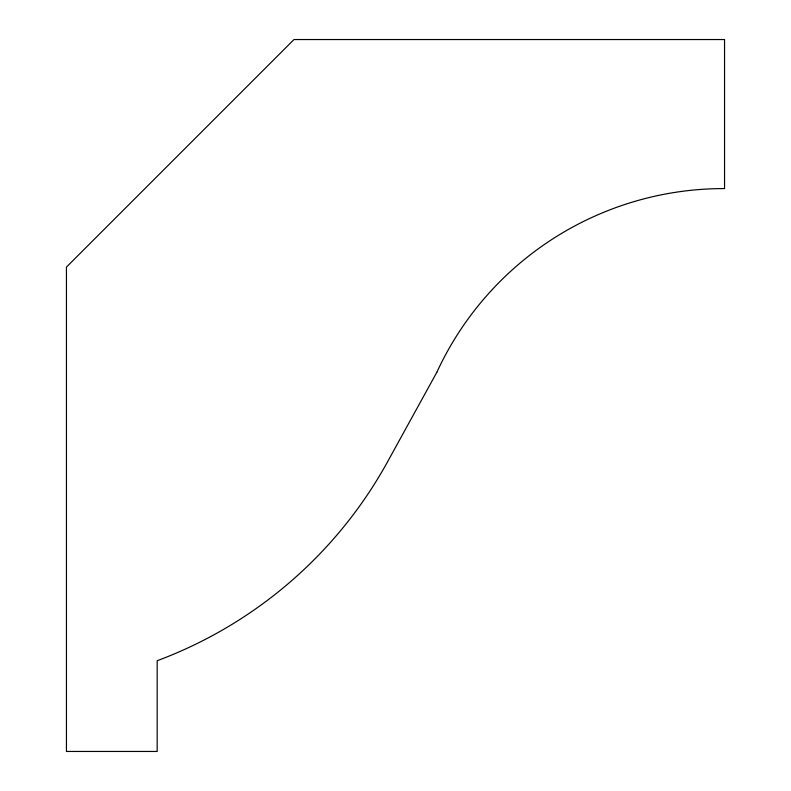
<?xml version="1.0" encoding="UTF-8"?>
<svg xmlns="http://www.w3.org/2000/svg" width="791" height="791" viewBox="0 0 791 791"><rect width="100%" height="100%" fill="white"/><g stroke="black" fill="none" stroke-linecap="round" stroke-linejoin="round"><path stroke-width="1.19" d="M436.81 372.343L387.185 462.488A437.611 437.611 0 0 1 157.172 660.722L157.172 751.45L66.444 751.45L66.444 267.081L293.975 39.55L724.556 39.55L724.556 188.584A316.054 316.054 0 0 0 436.81 372.343"/></g></svg>
